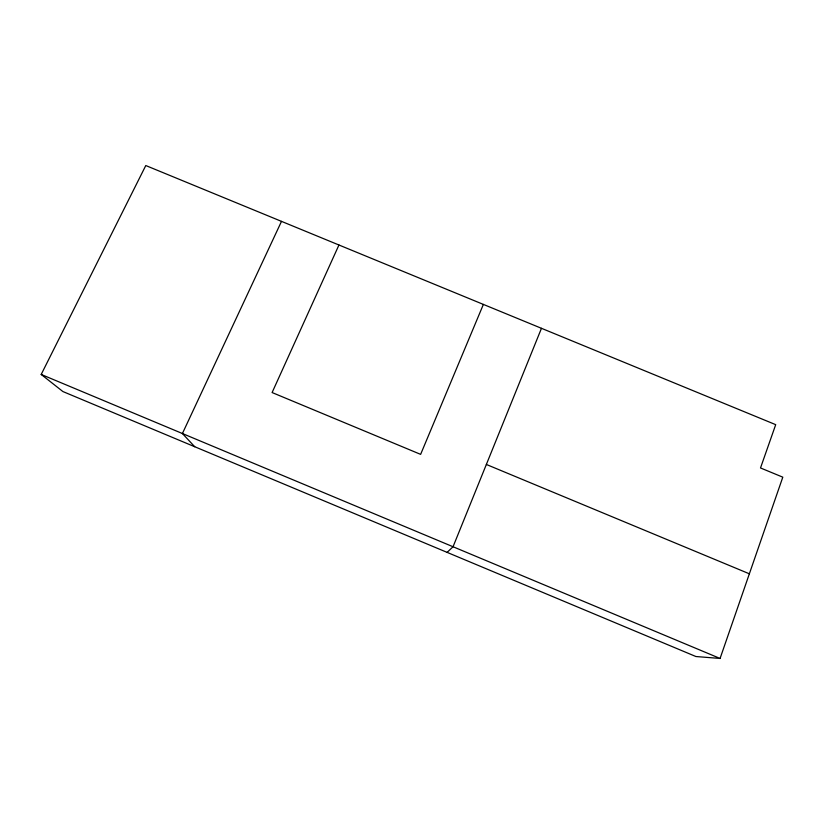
<?xml version="1.0" encoding="UTF-8"?>
<svg xmlns="http://www.w3.org/2000/svg" width="824" height="824" viewBox="0 0 824 824"><rect width="100%" height="100%" fill="white"/><g stroke="black" fill="none" stroke-linecap="round" stroke-linejoin="round"><path stroke-width="1.24" d="M720.073 658.458L782.8 477.168L760.511 467.96L775.703 424.659L145.786 165.542L41.2 374.446L62.912 391.554L695.899 656.522L720.073 658.458L41.2 374.446M541.471 328.312L453.046 546.745L447.113 552.379M483.379 304.406L420.631 454.364L272.105 392.543L338.952 244.996M281.499 221.368L182.413 433.527L194.722 446.732M486.356 464.458L749.366 573.803"/></g></svg>
